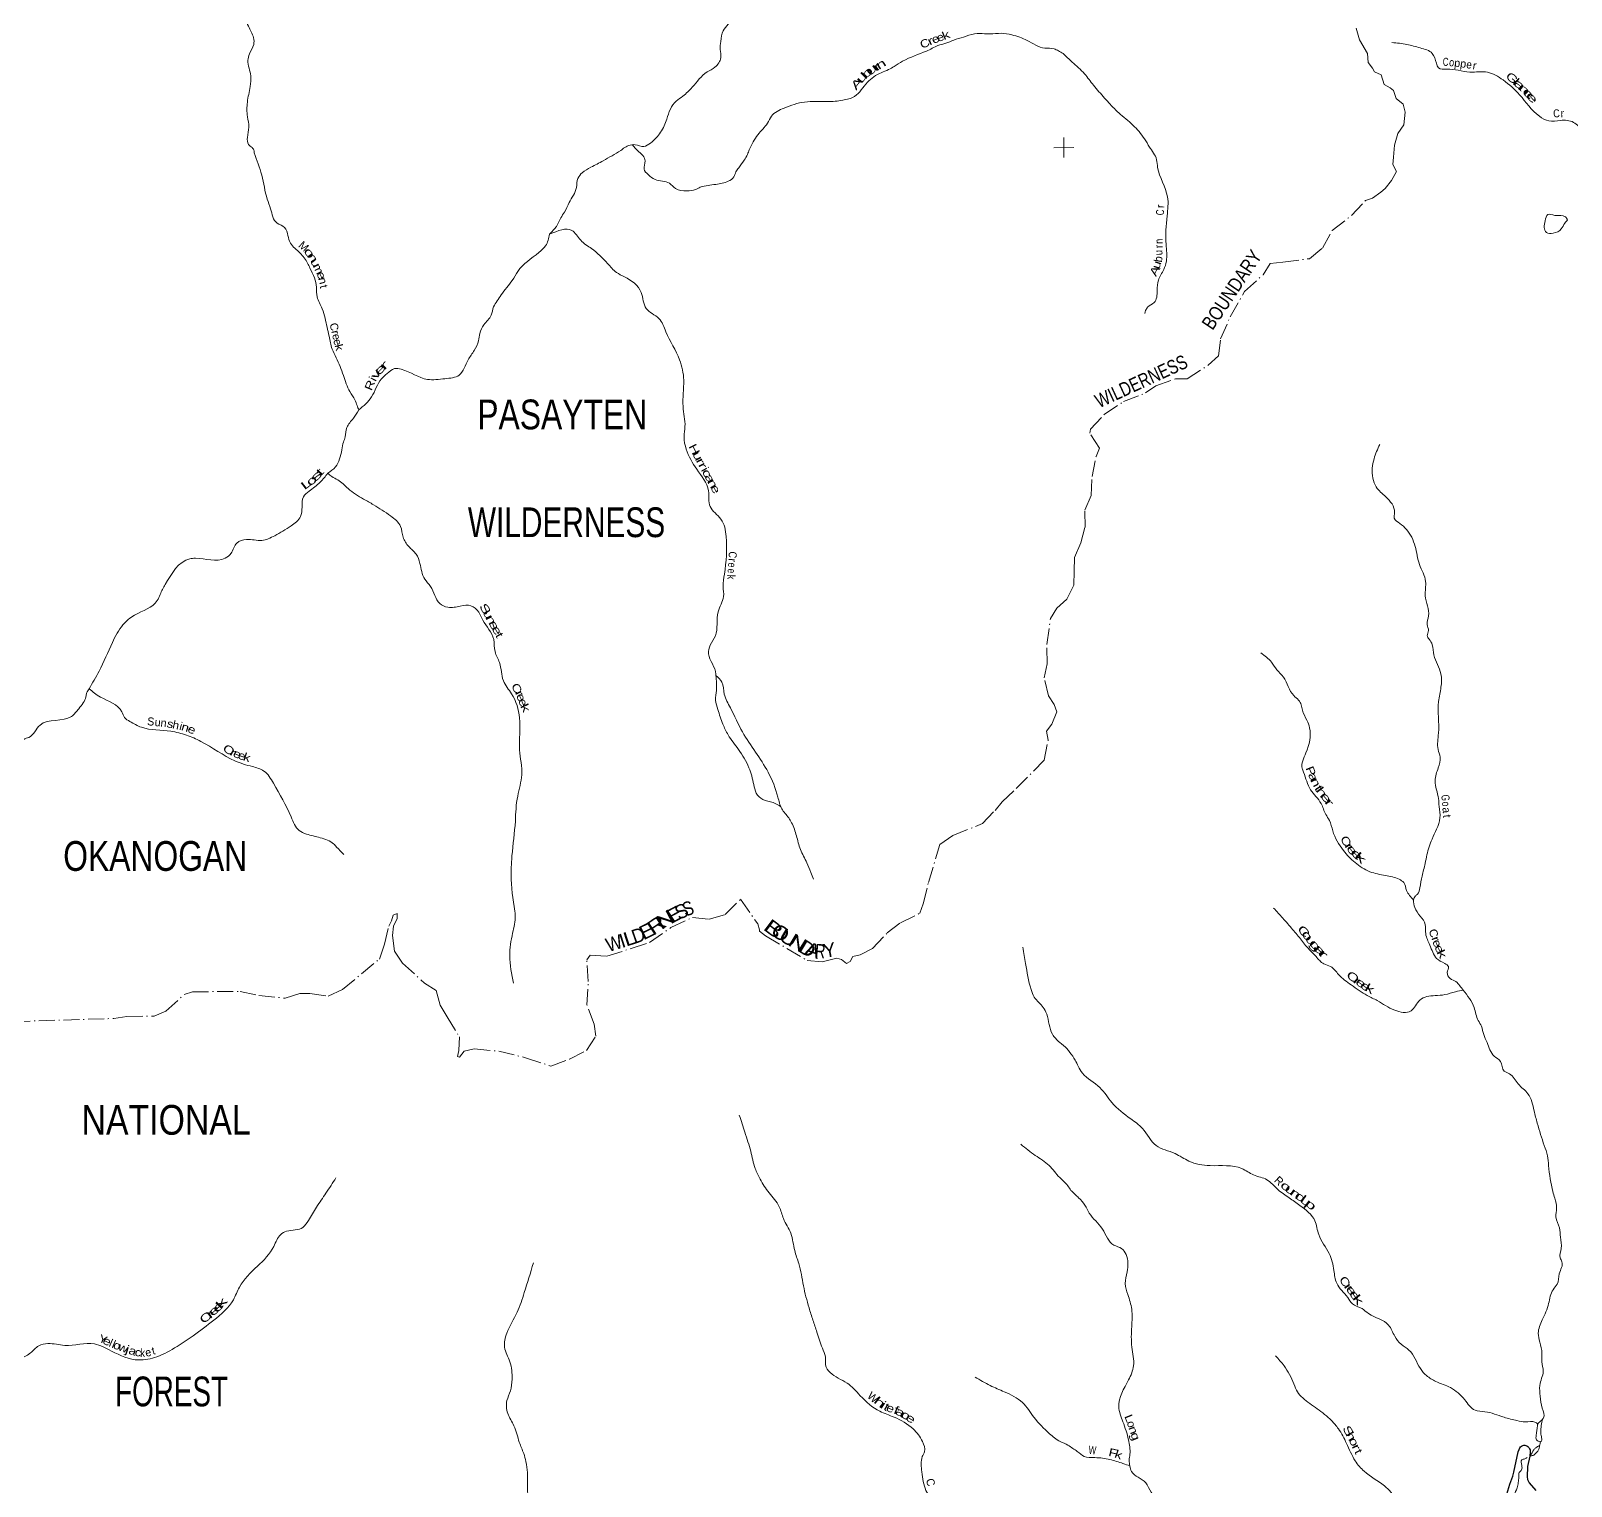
# Model space of a CAD drawing. Header units: feet. Extents: x -2 to 244583, y 367190 to 553316.
# Drawn here: x 126414 to 164916, y 426560 to 462926 of the extents above; entities that cross this region are included whole.
import ezdxf
from ezdxf.enums import TextEntityAlignment as Align

# ---------------------------------------------------------------- set-up
doc = ezdxf.new("R2010")
doc.units = ezdxf.units.FT
doc.header["$LTSCALE"] = 80
doc.linetypes.add('DOT_DASHED', pattern=[7.7, 5, -1.2, 0.3, -1.2])
for name, color, linetype, lineweight in [('29', 7, 'Continuous', 25), ('39', 7, 'Continuous', 13), ('4', 7, 'Continuous', 13), ('41', 7, 'Continuous', 13), ('44', 7, 'DOT_DASHED', 13)]:
    doc.layers.add(name, color=color, linetype=linetype, lineweight=lineweight)

msp = doc.modelspace()

# ---------------------------------------------------------------- linework, layer by layer
at = {"layer": '29'}
msp.add_lwpolyline([(163279.68, 426274.28), (163384.04, 426607.99), (163457.94, 426806.34), (163486.5, 426910.57), (163590.91, 427418.42), (163612.09, 427477.05), (163631.69, 427517.34), (163649.8, 427541.39), (163670.12, 427560.07), (163709.58, 427577.02), (163735.18, 427581.33), (163759.8, 427581.44), (163785.08, 427578), (163811.04, 427568.62), (163832.39, 427551.53), (163857.14, 427522.42), (163877.12, 427493.69), (163887.9, 427466.07), (163889.32, 427428.24), (163879.97, 427311.16), (163827.01, 427048.6), (163812.17, 426794.57), (163823.85, 426726.83), (163868.39, 426646.18), (164035.81, 426454.83)], dxfattribs=at)
at = {"layer": '39'}
for points in [[(160720.56, 477156.69), (160977.37, 476814.43), (161365.25, 476495.37), (161586.94, 476266.2), (161615, 476007.3), (161620.25, 475833.26), (161823.73, 475610.04), (162377.95, 475180.84), (162926.42, 474707.08), (163444.27, 474281.67), (164266.94, 473866.56), (164533.67, 473548.65), (164821.41, 473113.49), (165089.78, 472848.22), (165655.88, 472453.53), (166120.12, 472187.65), (166667.59, 471857.6), (167384.48, 471553.05), (167894.39, 471396.81), (168010.51, 471249.88), (168163.88, 470973.66), (168498.3, 470214.96), (168587.3, 469903.88), (168617.34, 469651.06), (168715.21, 469514.12), (168946.43, 469365.99), (169242.61, 469167.73), (169272.37, 468953.38), (169346.05, 468522.75), (169462.58, 468317.12), (169598.95, 468162.23), (169708.82, 468041.57), (169684.68, 467739.79), (169642.15, 467470.26), (169774.35, 467044.1), (169937.11, 466579.7), (170188.78, 466105.82), (170325.97, 465833.54), (170310.3, 465475.14), (170245.3, 464664.99), (170241.01, 464411.93), (170378.17, 464143.7), (170617.69, 463963.24), (170672.94, 463858.38), (170717.4, 463563.16), (170885.3, 463230.38), (171261.04, 462915.28), (171455.64, 462517.91), (171521.74, 462016.38), (171701.67, 461116.9), (171829.36, 460759.53), (171918.96, 460361.4), (171932.54, 460153)], [(147387.04, 471584.66), (147302.06, 471363.25), (147297.47, 471203.34), (147346.78, 470906.35), (147421.53, 470704.71), (147441.57, 470508.62), (147310.05, 470284.74), (147343.75, 470143.41), (147381.78, 469971.77), (147436.94, 469699.12), (147386.18, 469498.29), (147203.8, 469302.24), (147078.22, 469092.58), (146911.15, 468991.8), (146480.63, 468706.32), (146255.18, 468570.56), (146113.46, 468573.22), (145958.48, 468478.63), (145883.63, 468255.3), (145778.75, 467997.28), (145661.38, 467775.56), (145632.17, 467651.83), (145566.77, 467501.44), (145517.88, 467316.82), (145586.62, 467107.03), (145482.79, 466954.25), (145350.86, 466774.88), (145259.16, 466622.21), (145147.98, 466388.41), (145060.02, 466051.63), (145054.48, 465557.81), (144961.51, 465107.66), (144776.95, 464927.78), (144677.56, 464732.55), (144578.76, 464472.56), (144308.42, 463939.73), (144067.89, 463684.44), (143970.76, 463462.91), (143944.29, 463262.32), (143722.71, 462928.28), (143658.38, 462662.56), (143648.11, 462460.1), (143658.11, 462255.81), (143514.58, 462017.64), (143317.32, 461898.35), (142948.42, 461516.33), (142711.61, 461295.47), (142544.81, 461166.36), (142400.88, 460970.69), (142308.08, 460718.85), (142244.88, 460550.28), (142045.24, 460250.86), (141902.74, 460119.96), (141737.54, 460035.38), (141518.52, 460079.79), (141356.77, 460060), (141231.92, 459989.98), (141156.4, 459933.13)], [(130928.17, 465290.59), (130981.44, 465003.75), (130952.39, 464861.81), (130920.22, 464620.69), (131008.06, 464534.53), (131112.83, 464369.61), (131156.72, 464220.29), (131405.62, 464010.24), (131566.67, 463888.37), (131645.25, 463709.03), (131723.05, 463396.13), (131851.85, 463041.22), (131982.03, 462755.14), (131985.63, 462585.19), (131880.56, 462347.4), (131841.54, 462189.18), (131869.68, 461993.16), (131913.99, 461799.32), (131898.2, 461538.12), (131826.99, 461140.79), (131830.34, 460780.62), (131865.17, 460517.89), (131827.05, 460262.54), (131857.01, 460088.8), (131944.81, 460006.69), (131987.84, 459950.45), (131997.95, 459877.12)], [(144371.13, 459955.32), (144586.88, 460330.27), (144827.09, 460619.97), (144926.67, 460794.97), (145240.59, 460994.33), (145753.32, 461147.05), (146328.07, 461158.72), (146708.32, 461190.76), (147002.94, 461288.74), (147325.58, 461639.95), (147671.5, 461880.09), (147854.97, 461958.78), (147991.91, 462034.98), (148203.23, 462166.56), (148802.04, 462421.3), (148945.13, 462489.48), (149088.21, 462557.65), (149284.01, 462616.22), (149485.7, 462695.08), (149725.92, 462766.23), (150002.43, 462851.89), (150253.41, 462854.34), (150395.16, 462847.63), (150666.25, 462864.44), (150937.86, 462824.59), (151317.68, 462684.61), (151758.69, 462494.65), (151989.64, 462474.64), (152099.4, 462425.12), (152214.49, 462360.73)], [(160434.51, 462630.86), (160810.37, 462587.01), (161140.11, 462498.29), (161441.9, 462362.82), (161546.6, 462116.62), (161601.92, 462001.64), (161804.05, 461970.7), (162093, 461940.4), (162384.06, 461895.94), (162824.26, 461891.01), (163213.28, 461697.46), (163627.77, 461327.99), (164120.15, 460791.07), (164357.2, 460675.37), (164645.85, 460687.57), (164975.3, 460639.33), (165215.23, 460400.18), (165315.31, 460236.94), (165357.25, 460100.97)], [(152214.49, 462360.73), (152442.2, 462146.21), (152751.16, 461852.9), (152975.27, 461565.05), (153254.12, 461247.23), (153392.51, 461090.33), (153608.03, 460877.32), (153961.5, 460570.16), (154252.64, 460226.11), (154373.21, 460020.51)], [(131997.95, 459877.12), (132186.24, 459319.67), (132325.4, 458718.53), (132408.56, 458474.7), (132571.56, 458118.42), (132758.36, 458013.05), (132841.14, 457807.63), (132903.51, 457624.25), (133146.24, 457373.85), (133332.47, 457120.89), (133392.25, 456996.12), (133503.67, 456752.55), (133554.42, 456518.52), (133570.91, 456278.1), (133697, 455980.1), (133767.99, 455742.22), (133869.26, 455298.41), (133947.15, 454973.67), (134048.2, 454758.31), (134228.21, 454315.26), (134389.68, 453910.44), (134516.89, 453703.42), (134570.77, 453562.41), (134612.24, 453451.62)], [(141158.57, 459934.76), (140721.62, 459679.8), (140414.29, 459517.17), (140195.55, 459379.64), (140089.91, 459239.14), (140051.8, 459008.31), (139871.72, 458634.61), (139754.94, 458394.95), (139661.44, 458252.54), (139564.44, 458055.52), (139504.62, 457978.13), (139382.79, 457841.52)], [(141576.24, 459934.82), (141494.18, 460029.1), (141462.85, 460064.92), (141444.65, 460078.32)], [(141576.24, 459934.82), (141769.61, 459673.59), (141743.35, 459469.16), (141841.58, 459334.64), (142022.5, 459211.02), (142374.77, 459115.3), (142527.46, 458987.37), (142816.8, 458925.43), (143026.45, 458959.77), (143149.07, 459015.52), (143540.08, 459087.97), (143848.22, 459167.72), (143990.49, 459278.25), (144037.74, 459402.02), (144109.41, 459505.8), (144246.87, 459695.12), (144326.26, 459835.37), (144371.74, 459956.37)], [(154370.75, 460024.7), (154552.06, 459706.1), (154579.48, 459512.23), (154826.23, 458779.94), (154816.96, 458302.88), (154788.92, 457589.24), (154797.51, 457166.85), (154732.08, 456962.34), (154598.34, 456698.81), (154567.59, 456437.9), (154492.65, 456136.31), (154329.73, 456022.18), (154279.75, 455937.01), (154262.01, 455864.14)], [(164825.12, 458200.68), (164772.16, 458275.16), (164505.33, 458314.05), (164329.5, 458333.25), (164265.79, 458179.28), (164240.52, 458015.41), (164295.8, 457890.41), (164465.58, 457869.16), (164668.93, 457975.43), (164756.92, 458121.46), (164825.12, 458200.68)], [(134612.24, 453451.62), (134932.08, 453780.14), (135178.07, 454227.25), (135322.12, 454362.05), (135504.66, 454485.08), (135672.39, 454470.5), (136329.08, 454215.95), (136767.06, 454234.27), (137119.54, 454322.53), (137345.95, 454706.77), (137499.15, 454938.7), (137605.79, 455182.31), (137634.29, 455364.53), (137741.21, 455579.85), (137920.58, 455820.11), (137981.12, 456028.91), (138072.55, 456177.36), (138167.99, 456327.87), (138449.13, 456690.4), (138588.26, 456916.13), (139112.66, 457386.1), (139282.6, 457557.53), (139382.79, 457841.52)], [(139382.79, 457841.52), (139937.09, 457939.78), (140159.58, 457695.26), (140430.2, 457483.53), (140831.62, 457111.32), (141053.88, 456889.03), (141250.79, 456781.73), (141670.62, 456385.43), (141793.62, 455990.36), (142113.1, 455738.67), (142287.98, 455406.76), (142632.04, 454706.49), (142733.97, 454195.98), (142716.18, 453538.77), (142765.52, 453037.87), (142741.77, 452782.91), (142797.32, 452472.11), (143058.68, 451969.18), (143352.68, 451432.19), (143392.87, 451040.37), (143664.52, 450723.53), (143793.94, 450292.12), (143750.67, 449351.64), (143719.4, 449040.01), (143729.95, 448787.4), (143592.32, 448410.06), (143525.52, 447809), (143396.57, 447575.28), (143356.27, 447360.6), (143538.98, 446848.84), (143539.87, 446818.9)], [(133836.24, 451871.39), (134028.54, 452028.88), (134187.89, 452456.97), (134230.42, 452649.43), (134271.51, 452783.25), (134313.66, 453014.12), (134476.98, 453244.12), (134612.24, 453451.62)], [(160130.61, 452591.14), (159989.35, 452234.6), (159957.91, 451751.35), (160044.07, 451527.49), (160279.83, 451282.25), (160500.3, 450889.38), (160493.08, 450745.84), (160631.19, 450617.27), (160797.7, 450468.66), (161016.35, 450043.44), (161122.06, 449591.29), (161278.08, 449169.76), (161268.11, 448809.92), (161351.91, 448307.12), (161312.82, 448088.61), (161348.05, 447939.24), (161318.53, 447809.72), (161365.49, 447725.09), (161443.07, 447586.08), (161485, 447329.62), (161661.53, 446855.65), (161661.47, 446528.22), (161601.02, 446168.09), (161599.71, 445373.75), (161590.03, 444967.43), (161637.62, 444777.71), (161592.75, 444512.68), (161513.92, 444184.79), (161599.39, 443740.61), (161612.71, 443540.59), (161636.62, 443257.76), (161551.43, 442980.36), (161437.81, 442729.08), (161308.88, 442336.22), (161265.73, 442121.73), (161188.87, 441803.96), (161136.07, 441514.62), (161076.44, 441354.6), (161026.21, 441309.85), (160974.32, 441206.47)], [(127870.04, 446485.57), (128122.16, 446924.65), (128452.35, 447639.41), (128718.56, 448082.66), (129008.95, 448326), (129574.8, 448687.19), (129645.96, 448843.54), (129776.79, 449091.42), (130386.34, 449732.02), (130527.55, 449745.49), (131272.6, 449746.51), (131422.81, 449871.26), (131563.65, 450127.33), (131809.09, 450218.61), (132184.91, 450191.86), (132510.85, 450310.19), (132918.34, 450554.65), (133154.29, 450789.38), (133194.37, 451026.3), (133230.21, 451283.39), (133368.19, 451420.15), (133646.61, 451649.22), (133837.43, 451870.39)], [(138478.05, 439126.5), (138384.48, 439815), (138457.68, 440379.74), (138522.03, 440819.05), (138493.58, 441043.18), (138422.11, 441948.21), (138440.79, 442308.24), (138525.13, 443178.35), (138542.31, 443485.81), (138583.59, 443805.62), (138685.44, 444332.22), (138630.84, 444958.42), (138631.08, 445756.98), (138433.37, 446357.55), (138226.21, 446687.13), (138128.88, 447141.08), (138017.18, 447412.94), (137983.88, 447719.92), (137712.66, 448198.5), (137609.73, 448399.68), (137414.3, 448561.58), (137149.88, 448553), (136837.22, 448521.73), (136638.42, 448616.87), (136408.13, 449039.23), (136258.9, 449225.83), (136139.98, 449616.9), (136044.8, 449850.51), (135861.22, 450040.82), (135721.65, 450271.98), (135656.38, 450544.29), (135407.51, 450802.72), (134980.74, 451083.71), (134733, 451226.92), (134344.81, 451486.04), (134088.24, 451705.98), (133936, 451787.43), (133836.24, 451871.39)], [(160974.32, 441206.47), (160803.22, 441448.03), (160729.35, 441641.64), (160615.76, 441723.86), (160271.84, 441818.9), (159885.52, 441913.7), (159512.53, 442141.98), (159223.93, 442443.5), (158956.4, 442935.14), (158872.03, 443197.42), (158782.27, 443346.47), (158665.53, 443616.64), (158400.91, 443960.75), (158226.61, 444400.37), (158189.67, 444497.18), (158286.33, 444881.76), (158377.49, 445510.88), (158309.71, 445700.49), (158197.12, 445952.49), (158166.04, 446083.69), (158102.73, 446200.56), (157980.86, 446315.07), (157723.62, 446776.45), (157558.93, 446959.43), (157426.52, 447148.66), (157158.52, 447381.59)], [(143540.2, 446818.52), (143549.04, 446440.56), (143531.17, 446203.85), (143585.98, 445967.84), (143712.75, 445601.1), (143842.58, 445333.46), (144100.55, 444969.99), (144363.48, 444513.57), (144482.7, 444092.18), (144547.39, 443878.5), (144710.47, 443720.34), (144967.67, 443641.92), (145165.24, 443536.36)], [(143539.87, 446818.9), (143686.31, 446650.09), (143747.77, 446353.49), (143900.58, 446007.22), (144203.29, 445405.62), (144843.12, 444400.88), (145087.46, 443780.53), (145185.23, 443488.32), (145357.08, 443259.48), (145430.97, 443136.86), (145551.24, 442814.54), (145651.58, 442465.75), (145810.27, 442137.72), (145907.52, 441898.07), (145975.85, 441724.86)], [(124111.5, 441640.31), (124304.66, 441915.07), (124597.39, 442126.08), (124811.49, 442324.22), (125091.46, 442806.01), (125266.18, 442902.69), (125482.82, 443048.29), (125587.72, 443263.58), (125562, 443827.38), (125681.98, 444151.99), (125963.76, 444449.83), (126180.11, 444829.94), (126167.82, 445054.22), (126240.91, 445218.67), (126361.55, 445270.36), (126645.25, 445578.33), (127430.59, 445794.03), (127612.43, 445987.81), (127793.24, 446286.72), (127810.52, 446377.86), (127871.35, 446484.61)], [(127870.04, 446485.57), (128152.73, 446278), (128689.36, 445913.14), (128759.46, 445766.23), (128889.64, 445668.4), (129179.8, 445523.58), (129917.76, 445423.45), (130302.35, 445326.02), (130663.27, 445171.77), (131518.1, 444684.59), (131951.61, 444541.13), (132239.41, 444430.65), (132478.66, 444123.61), (132921.02, 443282.76), (133124.22, 442945.06), (133302.78, 442855.78), (133650.97, 442764.07), (133983.63, 442609.54), (134059.1, 442531.42), (134234.57, 442345.07)], [(157477.42, 441006.5), (157705.12, 440757.18), (157953.23, 440471.59), (158069.16, 440336.84), (158276.76, 440071.23), (158538.97, 439791.79), (158733.93, 439613.02), (158901.97, 439545.26), (159101.09, 439346.3), (159417.72, 439085.37), (159819.2, 438820.87), (160070.41, 438692.96), (160504.06, 438452.9), (160912.13, 438437.05), (161136.72, 438707.16), (161513.73, 438818.47), (161757.97, 438842.11), (162026.15, 438916.41), (162217.79, 438953.9)], [(160974.32, 441206.47), (161003.73, 441016.64), (161268.81, 440595.73), (161280.31, 440361.34), (161382.97, 440080.98), (161552.6, 439748.45), (161755.33, 439620.26), (161846.69, 439541.96), (161819.3, 439394.25), (161890.87, 439247.12), (162036.76, 439167.1), (162130.27, 439066.58), (162217.79, 438953.9)], [(151209.95, 440025.89), (151280.56, 439620.2), (151416.16, 438970.52), (151496.74, 438783.27), (151719.39, 438522.57), (151805.81, 438357.62), (151950.07, 437853.57), (152131.78, 437649.09), (152315.07, 437489.1), (152387.35, 437397.97)], [(162217.79, 438953.9), (162489, 438520.89), (162593.96, 438194.06), (162671.54, 438055.04), (162729.36, 437843.15), (162815.37, 437645.56), (162989.08, 437304.98), (163147.41, 437172.48), (163241.77, 436930.48), (163373.44, 436864.54), (163593.08, 436611.13), (163834.88, 436367.95), (163988.93, 435938.32), (164069.53, 435631.55), (164242.53, 435072.67), (164324.85, 434816.45), (164352.59, 434570.02), (164457.46, 433919.8), (164504.9, 433754.33), (164550.81, 433508), (164531.94, 433287.58), (164620.42, 433013.21), (164646.03, 432784.96), (164665.91, 432500.08), (164641.07, 432263.46), (164686.07, 432168.72), (164619.21, 431867.18), (164566.24, 431606.14), (164464.05, 431470.13), (164353, 431125.88), (164193.87, 430718.71), (164092.86, 430384.63), (164130.55, 430162.51), (164184.76, 429877.83), (164181.98, 429667.61), (164215.71, 429431.32), (164128.97, 429077.11), (164144.72, 428806.36), (164192.98, 428505.48), (164224.69, 428269.18), (164198.81, 428237.36)], [(152386.91, 437398.52), (152517.6, 437206.44), (152593.26, 437051.24), (152697.27, 436884.08), (153137.72, 436518.75), (153436.86, 436144.52), (153907.85, 435738.94), (154198.1, 435500.09), (154541.98, 435073.56), (155013.77, 434872.13), (155362.29, 434682.12), (155890.1, 434569.94), (156684.28, 434495.67), (156978.08, 434337.68), (157312.06, 434216.31), (157586.18, 433971.29), (157868.16, 433764.73), (158135.88, 433576.27), (158509.83, 433188.33), (158604.76, 432849.31), (158866.14, 432371.78), (158985.79, 431952.06), (159054.37, 431631.08), (159329.15, 431274.9), (159447.24, 431117.93), (159688.31, 430996.02), (159850.62, 430873.65), (160353.24, 430583.47), (160506.38, 430305.42), (160663.08, 430106.22), (160861.88, 429961.83), (161145.4, 429496.56), (161301.96, 429321.61), (161531.05, 429177.4), (161899.56, 429021.87), (162254.82, 428718.7), (162512.89, 428457.43), (162757.49, 428420.43), (163236.97, 428283.72), (163560.63, 428198.66), (163772.9, 428165.52), (164011.24, 428162.85), (164082.27, 428117.15)], [(144123.59, 435828.26), (144261.03, 435403), (144409.05, 434927.3), (144520.26, 434499.76), (144642.03, 434230.02), (144869.47, 433892.54), (145121.25, 433543.17), (145227.15, 433244.97), (145410.44, 432878.77), (145507.58, 432445.03), (145609.64, 432126.58), (145726.15, 431569.71), (145866.85, 431017.11), (145962.74, 430710.73), (146060.6, 430408.42), (146199.82, 430007.43), (146274.58, 429795.87), (146280.64, 429589.71), (146594.83, 429259.13), (146816.11, 429137.91), (147146.31, 428821.63), (147632.7, 428432.03), (147993.54, 428285.86), (148470.95, 427989.17), (148704.2, 427676.01), (148751.12, 427421.72), (148697.81, 427297.89), (148687.43, 426915.7), (148788.86, 426455.73), (149030.09, 426152.75), (149355.78, 425884.95), (149508.14, 425378.96), (149634.5, 425052.65), (149658.7, 424438.3), (149609.19, 423722.16), (149708.28, 423500.72), (149974.89, 423080.72), (150046.86, 422741.77), (150121.05, 422588.83), (150237.03, 422292.75), (150480.34, 421777.52), (150746.8, 420755.07), (150814.72, 420005.68), (150741.24, 419469.24), (150807.75, 419069.58), (151155.89, 418365.31), (151463.24, 417909.32), (151708.07, 417650.85), (152210.58, 416853.03), (152416.18, 416476.94), (152534.77, 416224.49)], [(151161.33, 435102.68), (151519.4, 434827.1), (151867.15, 434573.65), (152130.59, 434270.89), (152334.51, 434066.62), (152410.09, 433952.42)], [(122542.46, 428279.97), (122622.05, 428398.43), (122852.14, 428612.89), (123192.29, 428929.48), (123454.75, 428931.98), (123982.83, 428821.76), (124114.04, 428618.82), (124216.83, 428431.79), (124426.92, 428421.65), (124674.12, 428745.45), (124938.39, 429180.6), (125237.59, 429555.43), (125654.34, 429678.67), (126407.42, 429890.01), (126613.65, 430067.86), (126843.27, 430124.63), (127261.69, 430078.06), (128006.38, 430115.47), (128428.11, 429937.53), (129112.77, 429713.57), (129564.26, 429794.68), (130068.54, 430052.19), (130471.75, 430320.86), (130986.89, 430705.83), (131476.55, 431217.92), (131626.92, 431532.7), (132078.1, 432056.56), (132489.19, 432551.73), (132659.92, 432848.52), (132808.55, 432928.78), (133217.46, 433027.68), (133353.09, 433198.79), (133555.77, 433532.27), (133792.61, 433882.25), (134041.23, 434266.7)], [(152410.09, 433952.42), (152604.87, 433762.8), (152763.49, 433581.8), (152871.71, 433384.35), (153197.25, 432986.02), (153484.43, 432583.42), (153678.83, 432497.63), (153790.82, 432346.68), (153817.63, 431916.32), (153768.9, 431622.96), (153833.16, 431346.43), (153932.29, 430981.16), (153930.84, 430548.61), (153935.95, 430033.23), (153977.12, 429566.57), (153851.97, 429216.18), (153607.58, 428543.73), (153712.82, 428170.41), (153850.83, 427720.48), (153885.32, 427356.86), (153868.05, 427205.17), (153883.01, 427067.81)], [(138978.69, 432138.34), (138747.71, 431396.22), (138572.79, 430909.36), (138311.44, 430381.24), (138254.28, 430032.97), (138389.1, 429668.33), (138443.86, 429232.17), (138400.28, 428940.64), (138315.81, 428701.28), (138337.15, 428378.02), (138491.62, 428068.15), (138624.86, 427659.02), (138734.66, 427375.01), (138791.16, 427173.38), (138826.13, 426900.79), (138832.23, 426690.6), (138833.49, 426357.04), (138860.29, 426094.47), (138729.1, 425882.97), (138532.38, 425765.87), (138394.07, 425457.26), (138198.41, 425231), (137869.09, 425045.92), (137644.45, 424892.16), (137295.04, 424696.78), (136964.71, 424408.58), (136738.59, 424200.22), (136462.32, 423959.04), (136244.56, 423516.25), (136005.83, 423152.1), (135747.42, 422737.23), (135551.88, 422705.04), (135286.58, 422579.2), (135037.81, 422210.92), (134649.33, 421469.32), (134418.07, 421167.91), (134247.27, 420877.19), (133758.85, 420443.96), (133222.81, 419925.36), (132833.24, 419501.15), (132462.04, 419056.9), (131994.41, 418769.42), (131711.48, 418588.82), (131541.24, 418447.71), (131249.26, 418366.09), (130944.59, 418138.79), (130668.81, 417847.07), (130650.9, 417408.2), (130776.4, 416964.63), (130821.16, 416518.27), (130711.36, 416307.85)], [(157524.19, 429819.37), (157739.79, 429565.94), (157984.86, 429114.59), (158074.92, 428915.01), (158205.08, 428764.17), (158568.21, 428495.41), (158923.44, 428198.31), (159096.33, 427995.16), (159300.49, 427628.48), (159519.2, 427193.15), (159742.93, 426931.68), (160246, 426566.71), (160548.99, 426222.82), (160830.2, 425806.04), (161296.52, 425507.56), (161646.93, 425339.79), (161789.63, 425118.28), (161934.64, 424848.27), (162199.12, 424528.41), (162367.79, 424355.56), (162521.63, 424297.83), (162661.43, 424287.42)], [(150016.98, 429287.62), (150394.63, 429074.89), (150745.47, 428918.52), (151198.35, 428651.92), (151488.71, 428280.67), (151876.35, 427871.94), (152142.78, 427676.35), (152337.49, 427587.23), (152455.54, 427502.4)], [(164145.49, 427666.39), (164048.22, 427720.42), (164039.49, 427829.51), (164072.36, 428074.27), (164088.19, 428128.93), (164158.51, 428189.97), (164198.81, 428237.36)], [(164198.81, 428237.36), (164169.3, 428074.82), (164154.07, 427919.1), (164170.96, 427797.93), (164173.63, 427688.8), (164171.63, 427684.74), (164145.49, 427666.39)], [(152455.54, 427502.4), (152572.09, 427430.16), (152742.5, 427303.81), (153011.3, 427273.01), (153387.24, 427226.66), (153713.01, 427125.45), (153883.01, 427067.81)], [(163899.3, 427317.31), (163983.07, 427469.41), (164031.24, 427520.22), (164126.52, 427575.58)], [(164125.85, 427573.31), (164094.25, 427453.88), (164020.01, 427372.61), (163979.82, 427338.02), (163900.02, 427318.63)], [(164125.02, 427570.19), (164139.68, 427623.92), (164145.49, 427666.4)], [(153883.01, 427067.81), (153928.29, 426926.59), (154281.4, 426645.64), (154414.09, 426409.92), (154726.84, 426122.69), (155214.57, 425620.19), (155344.62, 425487.53), (155759.88, 425283.75), (155949.94, 424910.92), (156064.5, 424667.01), (156171.16, 424057.22), (156279.38, 423859.76), (156525.72, 423533.74), (156690.82, 423282.04), (156859.98, 423026.32), (156932.25, 422761.95), (156963.98, 422523.63), (157039.89, 422325.99), (156966.32, 422131.53), (156931.18, 421929.21), (156959.37, 421605.98), (156977.17, 421331.19), (157014.17, 421224.28), (157199.3, 421000.99), (157423.26, 420701.12), (157604.78, 420405.04), (157752.68, 419989.52), (157937.55, 419473.15), (158032.54, 419124.03), (158047.15, 419054.91)], [(162879.53, 423891.6), (162900.19, 424150.43), (162970.36, 424237.75), (163004.15, 424328.9), (163003.3, 424470.38), (163111.16, 424671.09), (163170.03, 424958.44), (163199.53, 425092.01), (163278.09, 425126.82), (163316.11, 425185.66), (163279.5, 425227.89), (163311.47, 425286.69), (163375.85, 425327.49), (163391.22, 425458.95), (163417.73, 425754.2), (163464.54, 426031.38), (163483.63, 426217.44), (163493.03, 426332.7), (163566.66, 426517.05), (163592.1, 426652.62), (163605.44, 426786.1), (163618.9, 426899.36), (163677.07, 426966.4), (163680.47, 427073.54), (163683.65, 427217.06), (163758.22, 427243.77), (163814.75, 427273.24)]]:
    msp.add_spline(points, degree=3, dxfattribs=at)
at = {"layer": '4'}
for p, q in [((152231.46, 460256.61), (152235.25, 459756.62)), ((152231.46, 460256.61), (152235.25, 459756.62)), ((152231.46, 460256.61), (152235.25, 459756.62)), ((152231.46, 460256.61), (152235.25, 459756.62)), ((152231.46, 460256.61), (152235.25, 459756.62)), ((152231.46, 460256.61), (152235.25, 459756.62)), ((152231.46, 460256.61), (152235.25, 459756.62)), ((152483.35, 460008.51), (151983.36, 460004.73)), ((152483.35, 460008.51), (151983.36, 460004.73)), ((152483.35, 460008.51), (151983.36, 460004.73)), ((152483.35, 460008.51), (151983.36, 460004.73)), ((152483.35, 460008.51), (151983.36, 460004.73)), ((152483.35, 460008.51), (151983.36, 460004.73)), ((152483.35, 460008.51), (151983.36, 460004.73))]:
    msp.add_line(p, q, dxfattribs=at)
at = {"layer": '44'}
for points in [[(159543.87, 462991.11), (159621.04, 462704.26), (159825.82, 462357.67), (159841.9, 462135.12), (159946.04, 461992.2), (160003.34, 461899.53), (160165.39, 461823.87), (160242.16, 461581.55), (160394.18, 461499.74), (160473.4, 461437.61), (160539.75, 461233.67), (160714.49, 461091.31), (160766.68, 460891.3), (160729.13, 460573.18), (160581.69, 460363.52), (160497.15, 460065.03)], [(152310.97, 448722.3), (152488.15, 449073.35), (152488.95, 449427.01), (152502.04, 449768.72), (152658.13, 450128.72), (152765.32, 450520.33), (152762.99, 450948.71), (152916.91, 451318.78), (152942.17, 451792.02), (153039.67, 452292.61), (153125.47, 452493.94), (152881.67, 452876.3), (152900.46, 452969.54), (153244.1, 453338.38), (153725.64, 453660.77), (154279.39, 453877.12), (154533.04, 454054.67), (155036.92, 454231.89), (155313.38, 454231.95), (155845.09, 454573.27), (156097.96, 454803.35), (156152.15, 455230.54), (156396.21, 455781.8), (156750.07, 456413.5), (157216.05, 456832.66), (157391.5, 457112.11), (157709.82, 457147.14), (158374.5, 457231.77), (158699.48, 457497.27), (158945.22, 457935.39), (159423.97, 458310.28), (159777.54, 458689.37), (159946.26, 458742.39), (160155.85, 458897.06), (160263.54, 458983.53), (160423.93, 459190.01), (160547.73, 459414.14), (160456.41, 459584.55), (160471.81, 459770.7), (160497.15, 460065.03)], [(125383.8, 438149.89), (128492.9, 438246.35), (128811.24, 438299.93), (129499.42, 438302.48), (129792.86, 438426.56), (130248.86, 438847.32), (130458.1, 438914), (131650.78, 438921.38), (132115.94, 438822.74), (132768.49, 438754.2), (133136.67, 438870.92), (133391, 438867.29), (133843.73, 438800.88), (134205.34, 438970.08), (135130.24, 439732.88), (135255.74, 440103.98), (135360.3, 440553.72), (135433.67, 440685.8), (135470.58, 440831.69), (135569.1, 440869.02), (135568.3, 440745.71), (135481.4, 440552.85), (135457.41, 440324.22), (135501.68, 439928.46), (135704.44, 439627.21), (136258.28, 439131.23), (136544.67, 438945.99), (136643.14, 438579.05), (136819.56, 438289.67), (137127.22, 437789.31), (137114.48, 437443.55), (137075.57, 437295.62), (137130.2, 437281.99), (137245.79, 437430.66), (137499.54, 437485.64), (138109.57, 437430.84), (138779.21, 437267.46), (139408.94, 437057.21), (139879.46, 437233.52), (140301.17, 437447.77), (140535.81, 437803.75), (140496.54, 438102.53), (140316.22, 438583.89), (140346.77, 439170.36), (140309.1, 439715.75), (140398.8, 439829.81), (140810.79, 439801.41), (141424.41, 439997.29), (141879.07, 440145.15), (142410.24, 440516.09), (142952.67, 440767.88), (143370.81, 440729.44), (143773.32, 440844.46), (144153.04, 441224.06), (144582.91, 440609.66), (144628.8, 440458.5), (144629.1, 440428.18), (144781.61, 440312.4), (145821.02, 439693.73), (146196.69, 439664.98), (146563.11, 439755.41), (146680.47, 439724.19), (146802.57, 439622.27), (146894.92, 439671.67), (146960.32, 439793.57), (147145.58, 439835.77), (147450.74, 439998.37), (147820.31, 440383.94), (148152.83, 440637.76), (148636.86, 440876.87), (148717.27, 441114.13), (148851.28, 441647.02), (149138.62, 442593.72), (149459.34, 442817.11), (150203.11, 443117.32), (150516.71, 443447.77), (150692.23, 443659.67), (151042.15, 443990.47), (151745.56, 444700.61), (151841.57, 445198.77), (151805.05, 445422.79), (151932.49, 445597.84), (152060.58, 445912.37), (151990.21, 446089.57), (151850.84, 446306.54), (151745.48, 446758.3), (151816.74, 447104.63), (151807.86, 447595.72), (151902.39, 448243.44), (152057.27, 448501.63), (152310.97, 448722.3)]]:
    msp.add_lwpolyline(points, dxfattribs=at)

# ---------------------------------------------------------------- texts
at = {"layer": '41'}
for s, rotation, width, p in [('e', 22.474, 1.25, (149061.05, 462632.92)), ('e', 18.621, 1.15, (149179.39, 462674.1)), ('k', 21.991, 1.4, (149324.42, 462727.82)), ('C', 25.477, 1.2, (148800.35, 462521.07)), ('r', 25.476, 1.5, (148942.66, 462583.85)), ('u', 40.596, 2, (147494.28, 461881.87)), ('r', 37.741, 1.95, (147620.97, 461955.54)), ('n', 31.992, 1.65, (147713.22, 462009.79)), ('C', 358.528, 0.75, (161776.19, 462051.44)), ('o', 354.145, 0.85, (161919.86, 462039.65)), ('e', 351.005, 0.9, (162350.96, 461986.5)), ('A', 51.127, 1.7, (147136.23, 461545.09)), ('u', 49.311, 2, (147257.87, 461697.66)), ('b', 45.596, 2.1, (147378.95, 461805.38)), ('G', 320.733, 1.45, (163375.11, 461668.49)), ('l', 318.41, 1.7, (163474.02, 461580.65)), ('a', 318.41, 2, (163558.82, 461505.37)), ('n', 316.5, 2.1, (163672.34, 461395.98)), ('c', 313.423, 2.2, (163773.72, 461290.17)), ('e', 313.423, 2, (163867.35, 461191.24)), ('C', 5.165, 0.85, (164557.19, 460764.04)), ('C', 88.162, 0.75, (154739.61, 458386.39)), ('o', 309.288, 1.8, (133300.81, 457316.19)), ('u', 91.535, 0.9, (154699.23, 457385.74)), ('n', 90.358, 0.85, (154706.84, 457667.27)), ('n', 306.228, 1.8, (133380.08, 457204.28)), ('u', 299.047, 1.6, (133440.87, 457081.63)), ('m', 295.096, 1.2, (133512.55, 456938.37)), ('u', 72.469, 1.3, (154646.34, 457050.55)), ('e', 294.069, 1.3, (133586.52, 456777.04)), ('n', 284.567, 1.15, (133618.01, 456659.68)), ('A', 62.438, 1.4, (154595.77, 456880.92)), ('r', 282.806, 1.15, (133934.87, 455372.42)), ('e', 284.117, 1.05, (133990.26, 455123.57)), ('k', 284.117, 1.2, (134025.52, 454992.23)), ('v', 54.594, 1.8, (135115.5, 454291.71)), ('e', 46.589, 1.95, (135211.59, 454396.62)), ('r', 44.572, 2.25, (135311.17, 454498.41)), ('R', 67.097, 1.3, (134978.26, 454032.21)), ('i', 62.274, 1.2, (135048.51, 454180.45)), ('H', 296.157, 1.4, (142909.56, 452425.04)), ('u', 297.624, 1.55, (142995.15, 452258.26)), ('r', 298.187, 1.6, (143065.27, 452127.54)), ('r', 298.187, 1.6, (143122.6, 452019.25)), ('i', 298.719, 1.25, (143176.06, 451921.43)), ('L', 37.35, 1.8, (133357.88, 451523.1)), ('o', 38.433, 1.75, (133493.03, 451614.52)), ('s', 44.704, 2.35, (133616.19, 451733.7)), ('t', 49.213, 1.8, (133712.88, 451839.73)), ('c', 298.719, 1.6, (143230.55, 451822)), ('a', 298.719, 1.55, (143299.41, 451696.31)), ('n', 298.682, 1.55, (143370.79, 451565.77)), ('e', 298.682, 1.45, (143442.48, 451429.51)), ('C', 264.251, 0.85, (143859.81, 449843.17)), ('k', 267.597, 0.9, (143823.04, 449281.22)), ('e', 267.597, 0.75, (143833.16, 449432.03)), ('e', 265.94, 0.8, (143842.32, 449584.74)), ('S', 303.338, 1.6, (137689.47, 448424.02)), ('u', 296.785, 1.55, (137755.57, 448297.79)), ('n', 299.797, 1.6, (137832.04, 448158.78)), ('s', 299.797, 1.75, (137907.44, 448026.58)), ('e', 300.303, 1.5, (137981.39, 447893.62)), ('t', 298.016, 1.35, (138042.35, 447779.54)), ('C', 299.362, 1.3, (138472.75, 446450.28)), ('r', 297.56, 1.55, (138542.35, 446329.21)), ('e', 294.207, 1.3, (138578.24, 446230.42)), ('e', 291.958, 1.25, (138626.56, 446108.88)), ('k', 295.289, 1.5, (138687.03, 445965.6)), ('s', 347.426, 1.2, (129879.4, 445510.69)), ('h', 347.426, 1.1, (130020.91, 445480.88)), ('n', 342.887, 1.25, (130248.98, 445428.37)), ('e', 336.983, 1.3, (130400.21, 445376.54)), ('C', 327.749, 1.4, (131304.83, 444877.98)), ('r', 330.839, 1.65, (131427.77, 444811.8)), ('e', 335.445, 1.3, (131535.3, 444764.68)), ('e', 339.967, 1.2, (131657.85, 444719.19)), ('k', 342.36, 1.3, (131788.06, 444675.88)), ('P', 291.363, 1.35, (158316.41, 444394.6)), ('a', 293.891, 1.4, (158375.25, 444247.39)), ('n', 296.891, 1.5, (158441.59, 444102.54)), ('t', 302.282, 1.5, (158518.1, 443952.53)), ('h', 306.892, 1.8, (158602.18, 443839.76)), ('e', 309.892, 1.85, (158712.09, 443702.46)), ('r', 307.89, 1.95, (158792.37, 443587.36)), ('G', 273.82, 0.75, (161675.78, 443755.34)), ('o', 273.8, 0.8, (161687.88, 443600.21)), ('a', 275.341, 0.95, (161702.25, 443442.29)), ('C', 300.293, 1.35, (159198.07, 442631.58)), ('r', 303.311, 1.75, (159281.35, 442501.79)), ('e', 306.912, 1.7, (159359.17, 442397.39)), ('e', 315.09, 2.05, (159487.56, 442273.16)), ('k', 319.329, 2.1, (159580.65, 442185.17)), ('C', 310.627, 1.6, (158156.48, 440357.91)), ('C', 288.624, 1.1, (161383.59, 440346.06)), ('o', 308.15, 1.75, (158240.33, 440256.1)), ('u', 307.872, 1.9, (158332.94, 440135.97)), ('g', 312.154, 2.05, (158448.39, 440008.43)), ('a', 314.2, 2.1, (158553.91, 439893.66)), ('r', 291.587, 1.4, (161438.06, 440199.6)), ('e', 292.479, 1.25, (161474.14, 440088.78)), ('r', 314.2, 2.25, (158651.05, 439789.27)), ('e', 296.498, 1.4, (161534.11, 439941.97)), ('k', 296.857, 1.55, (161594.94, 439812.49)), ('C', 321.509, 1.55, (159390.94, 439208.88)), ('r', 321.509, 1.95, (159509.26, 439114.8)), ('e', 324.6, 1.65, (159603.11, 439051.47)), ('e', 324.6, 1.65, (159719.81, 438968.19)), ('k', 329.946, 1.7, (159831.12, 438905.22)), ('o', 323.617, 1.7, (157726.31, 433971.84)), ('u', 323.935, 1.85, (157841.55, 433883.07)), ('n', 323.935, 1.8, (157963.76, 433794.08)), ('d', 324.804, 1.85, (158096.41, 433703.46)), ('u', 322.909, 1.85, (158218.86, 433606.83)), ('p', 322.145, 1.85, (158343.27, 433516.41)), ('C', 300.844, 1.35, (159173.37, 431623.37)), ('r', 305.272, 1.85, (159269.79, 431490.04)), ('k', 47.687, 2.15, (131251.2, 431069.82)), ('e', 308.357, 1.75, (159347.41, 431384.18)), ('e', 308.544, 1.8, (159430.13, 431269.49)), ('k', 306.592, 1.9, (159511.28, 431160.56)), ('C', 37.607, 1.55, (130844.58, 430697.19)), ('r', 37.607, 1.95, (130957.69, 430785.01)), ('e', 40.496, 1.85, (131057.23, 430876.13)), ('e', 44.155, 2, (131167.93, 430977.31)), ('Y', 338.585, 1.15, (128183.02, 430138.29)), ('e', 334.52, 1.35, (128276.96, 430094.63)), ('o', 339.817, 1.2, (128537.22, 429982.66)), ('w', 339.817, 1.25, (128693.16, 429925.34)), ('j', 342.261, 1.4, (128800.89, 429883.01)), ('a', 342.261, 1.25, (128930.83, 429846.06)), ('c', 345.736, 1.2, (129074.74, 429808.9)), ('k', 358.353, 0.9, (129206.5, 429790.67)), ('h', 321.773, 1.85, (147572.02, 428577.2)), ('i', 326.965, 1.4, (147670.06, 428506.79)), ('t', 329.971, 1.4, (147755.93, 428455.18)), ('e', 336.611, 1.3, (147860.99, 428417.32)), ('f', 338.375, 1.45, (148010.65, 428367.09)), ('a', 332.543, 1.5, (148097.43, 428322.03)), ('c', 330.464, 1.65, (148229.86, 428249.75)), ('e', 327.558, 1.55, (148354.69, 428171.78)), ('L', 292.253, 1.3, (153779.84, 428217.63)), ('o', 287.351, 1.1, (153829.17, 428080.9)), ('n', 290.757, 1.3, (153878.61, 427928.4)), ('g', 291.757, 1.35, (153931.1, 427770.44)), ('S', 299.976, 1.55, (159258.04, 427889.24)), ('h', 298.239, 1.5, (159325.04, 427759.44)), ('o', 298.239, 1.4, (159397.58, 427622.53)), ('W', 354.136, 0.75, (152939.69, 427360.78)), ('F', 347.318, 1.35, (153444.01, 427295.5)), ('k', 340.382, 1.35, (153569.95, 427254.49)), ('r', 296.431, 1.55, (159455.7, 427493.82)), ('t', 296.431, 1.3, (159512.71, 427381.38))]:
    msp.add_text(s, height=200, rotation=rotation, dxfattribs=dict(at, width=width)).set_placement(p, align=Align.CENTER)
for s, rotation, p in [('p', 353.882, (162058.53, 462024.63)), ('p', 351.625, (162204.49, 462008)), ('r', 351.451, (162488.63, 461961.49)), ('r', 0.637, (164693.54, 460765.05)), ('r', 88.162, (154744.44, 458537.48)), ('M', 318.335, (133169.18, 457467.48)), ('r', 93.036, (154705.95, 457544.29)), ('b', 80.707, (154693.43, 457205.16)), ('t', 283.432, (133642.82, 456515.05)), ('C', 282.902, (133901.38, 455508.71)), ('e', 282.858, (133960.17, 455259.62)), ('r', 265.94, (143851.81, 449704.96)), ('S', 354.958, (129405.13, 445568.87)), ('u', 354.958, (129578.2, 445549.55)), ('n', 353.673, (129723.71, 445535.55)), ('i', 345.413, (130142.75, 445454.03)), ('t', 274.322, (161714.53, 443295.68)), ('R', 316.062, (157543.75, 434116.76)), ('l', 336.215, (128377.92, 430047.08)), ('l', 336.215, (128449.98, 430015.32)), ('e', 11.987, (129368.3, 429807.17)), ('t', 17.195, (129506.22, 429849.39)), ('W', 319.237, (147398.33, 428704.73)), ('C', 285.434, (148809.68, 426630.08))]:
    msp.add_text(s, height=200, rotation=rotation, dxfattribs=at).set_placement(p, align=Align.CENTER)
at = {"layer": '44'}
for s, rotation, width, p in [('BOUNDARY', 56.12, 0.85, (155949.99, 455424.48)), ('WILDERNESS', 24.802, 0.8, (153118.33, 453491.14))]:
    msp.add_text(s, height=350, rotation=rotation, dxfattribs=dict(at, width=width)).set_placement(p)
for s, height, width, p in [('PASAYTEN', 743.6, 0.8, (139696.99, 452968.77)), ('WILDERNESS', 743.6, 0.75, (139804.71, 450274.61)), ('OKANOGAN', 743.7, 0.8, (129523.41, 441935.74)), ('NATIONAL', 743.7, 0.85, (129796.18, 435341.87)), ('FOREST', 743.7, 0.7, (129932.46, 428555.51))]:
    msp.add_text(s, height=height, dxfattribs=dict(at, width=width)).set_placement(p, align=Align.CENTER)
for s, rotation, width, p in [('N', 32.928, 1.4, (142367.61, 440576.66)), ('E', 27.9, 1.25, (142575.75, 440687.6)), ('S', 18.748, 0.85, (142898.02, 440831.75)), ('D', 19.015, 0.95, (141656.59, 440160.64)), ('E', 25.928, 1.2, (141891.93, 440278.78)), ('R', 33.928, 1.35, (142149.2, 440438.43)), ('B', 322.796, 1.45, (144876.86, 440348.6)), ('O', 329.238, 1.15, (145065.54, 440239.47)), ('U', 329.238, 1.3, (145265.45, 440115.82)), ('W', 17.704, 0.9, (141044.75, 439961.03)), ('L', 18.015, 1.2, (141442.13, 440088.79)), ('N', 329.238, 1.35, (145504.58, 439977.82)), ('D', 328.238, 1.25, (145722.7, 439846.43)), ('A', 341.624, 1.2, (145903.11, 439789.11)), ('R', 355.624, 0.75, (146133.74, 439755.76))]:
    msp.add_text(s, height=350, rotation=rotation, dxfattribs=dict(at, width=width)).set_placement(p, align=Align.CENTER)
for s, rotation, p in [('S', 24.9, (142752.91, 440768.7)), ('I', 17.704, (141251.55, 440024.55)), ('Y', 10.863, (146409.91, 439785.96))]:
    msp.add_text(s, height=350, rotation=rotation, dxfattribs=at).set_placement(p, align=Align.CENTER)

doc.saveas('drawing.dxf')
